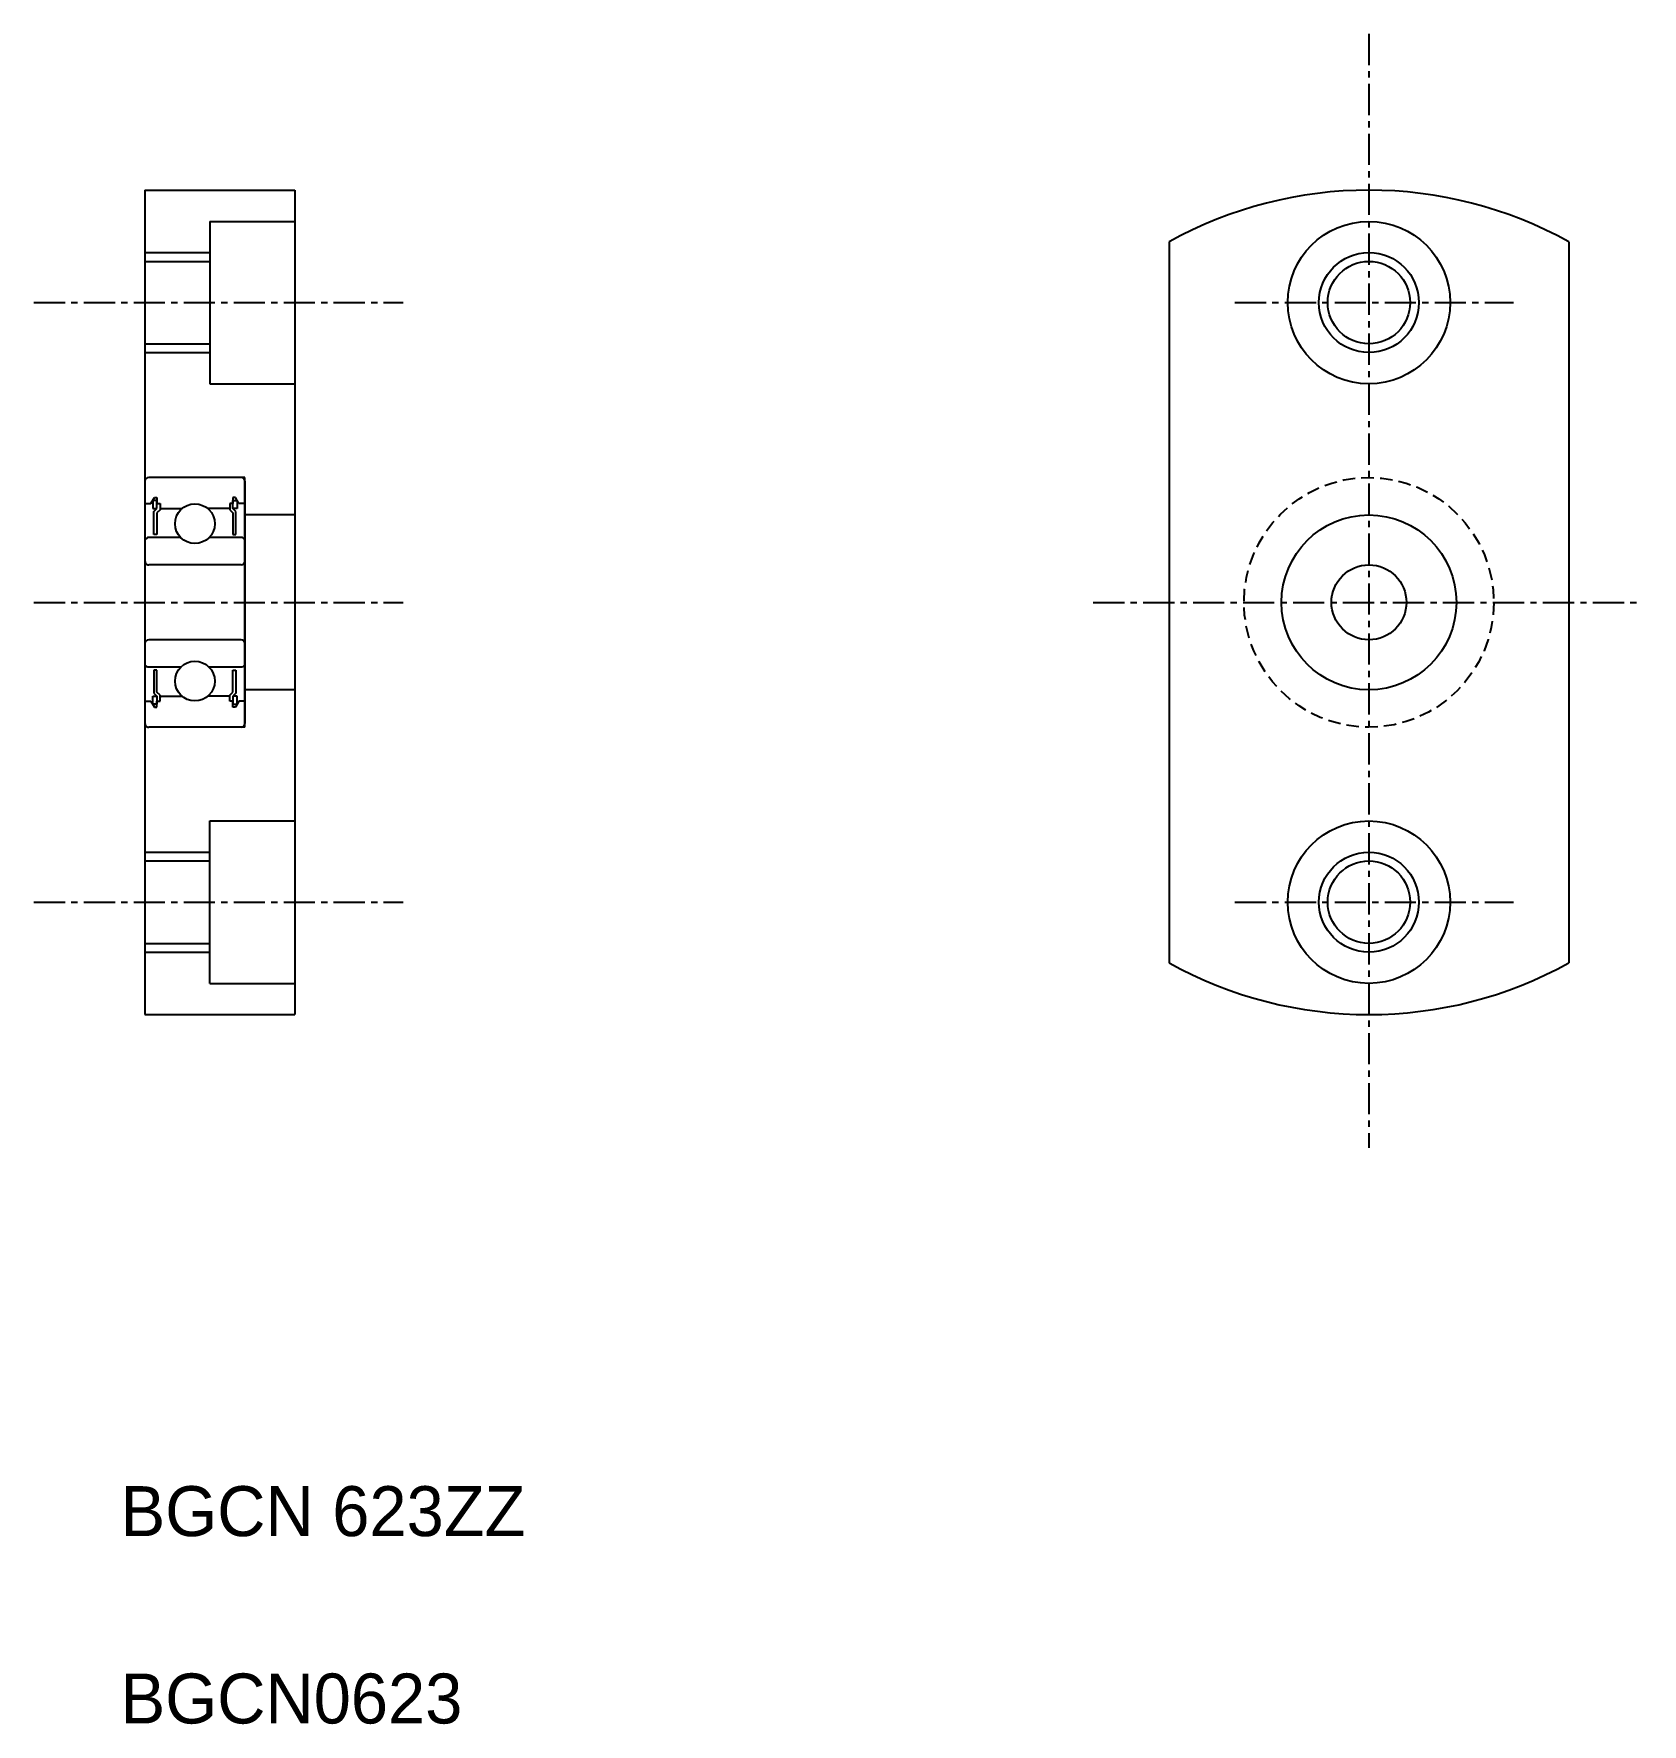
# Model space of a CAD drawing. Extents: x 126 to 190.4, y 69.6 to 137.3.
import ezdxf

# ---------------------------------------------------------------- set-up
doc = ezdxf.new("R2010")
doc.units = 0
doc.linetypes.add('CENTER', pattern=[2, 1.25, -0.25, 0.25, -0.25])
doc.linetypes.add('DASHED', pattern=[0.75, 0.5, -0.25])
doc.layers.get('0').update_dxf_attribs({"linetype": 'CONTINUOUS'})
doc.layers.add('CENTER', color=1, linetype='CENTER')

msp = doc.modelspace()

# ---------------------------------------------------------------- linework, layer by layer
at = {"color": 7, "linetype": 'CONTINUOUS'}
for p, q in [((130.469, 131.03), (130.469, 98.03)), ((130.469, 131.03), (136.469, 131.03)), ((136.469, 131.03), (136.469, 98.03)), ((133.069, 129.78), (136.469, 129.78)), ((133.069, 129.78), (133.069, 123.28)), ((171.456, 128.961), (171.456, 100.099)), ((187.456, 128.961), (187.456, 100.099)), ((130.469, 128.18), (133.069, 128.18)), ((130.469, 124.88), (133.069, 124.88)), ((133.069, 123.28), (136.469, 123.28)), ((130.469, 122.78), (130.469, 122.78)), ((134.469, 119.53), (130.619, 119.53)), ((134.469, 109.53), (134.469, 119.53)), ((134.469, 119.38), (134.469, 109.68)), ((130.469, 118.52), (130.499, 118.49)), ((130.499, 118.49), (130.71, 118.49)), ((130.71, 118.49), (130.849, 118.731)), ((130.951, 118.61), (130.78, 118.61)), ((130.78, 118.61), (130.78, 118.29)), ((130.849, 118.731), (130.951, 118.731)), ((130.951, 118.731), (130.951, 118.49)), ((130.951, 118.29), (130.951, 118.61)), ((130.951, 118.49), (131.072, 118.49)), ((131.072, 118.49), (131.072, 118.24)), ((133.866, 118.49), (133.866, 118.24)), ((133.986, 118.49), (133.866, 118.49)), ((134.088, 118.731), (133.986, 118.731)), ((133.986, 118.731), (133.986, 118.49)), ((133.986, 118.29), (133.986, 118.61)), ((133.986, 118.61), (134.158, 118.61)), ((134.228, 118.49), (134.088, 118.731)), ((134.158, 118.61), (134.158, 118.29)), ((134.439, 118.49), (134.228, 118.49)), ((134.469, 118.52), (134.439, 118.49)), ((130.78, 118.29), (130.951, 118.29)), ((130.831, 118.169), (130.951, 118.29)), ((130.831, 117.246), (130.831, 118.169)), ((131.072, 118.24), (130.951, 118.119)), ((130.951, 118.119), (130.951, 117.246)), ((131.072, 118.32), (131.102, 118.29)), ((131.102, 118.29), (131.961, 118.29)), ((133.836, 118.29), (132.977, 118.29)), ((133.866, 118.32), (133.836, 118.29)), ((133.866, 118.24), (133.986, 118.119)), ((134.107, 118.169), (133.986, 118.29)), ((134.158, 118.29), (133.986, 118.29)), ((133.986, 118.119), (133.986, 117.246)), ((134.107, 117.246), (134.107, 118.169)), ((136.469, 118.03), (134.469, 118.03)), ((130.569, 117.13), (130.469, 117.03)), ((131.897, 117.13), (130.569, 117.13)), ((130.951, 117.246), (130.831, 117.246)), ((134.369, 117.13), (133.041, 117.13)), ((133.986, 117.246), (134.107, 117.246)), ((134.469, 117.03), (134.369, 117.13)), ((134.319, 116.03), (130.619, 116.03)), ((130.469, 114.53), (130.469, 114.53)), ((134.319, 113.03), (130.619, 113.03)), ((130.569, 111.93), (130.469, 112.03)), ((131.897, 111.93), (130.569, 111.93)), ((130.951, 111.814), (130.831, 111.814)), ((130.831, 111.814), (130.831, 110.89)), ((130.951, 110.94), (130.951, 111.814)), ((134.369, 111.93), (133.041, 111.93)), ((133.986, 110.94), (133.986, 111.814)), ((133.986, 111.814), (134.107, 111.814)), ((134.107, 111.814), (134.107, 110.89)), ((134.469, 112.03), (134.369, 111.93)), ((136.469, 111.03), (134.469, 111.03)), ((130.469, 110.54), (130.499, 110.57)), ((130.499, 110.57), (130.71, 110.57)), ((130.71, 110.57), (130.849, 110.329)), ((130.78, 110.77), (130.951, 110.77)), ((130.78, 110.449), (130.78, 110.77)), ((130.951, 110.449), (130.78, 110.449)), ((130.831, 110.89), (130.951, 110.77)), ((130.849, 110.329), (130.951, 110.329)), ((131.072, 110.82), (130.951, 110.94)), ((130.951, 110.77), (130.951, 110.449)), ((130.951, 110.57), (131.072, 110.57)), ((130.951, 110.329), (130.951, 110.57)), ((131.072, 110.57), (131.072, 110.82)), ((131.072, 110.74), (131.102, 110.77)), ((131.102, 110.77), (131.961, 110.77)), ((133.836, 110.77), (132.977, 110.77)), ((133.866, 110.74), (133.836, 110.77)), ((133.866, 110.82), (133.986, 110.94)), ((133.866, 110.57), (133.866, 110.82)), ((133.986, 110.57), (133.866, 110.57)), ((134.107, 110.89), (133.986, 110.77)), ((134.158, 110.77), (133.986, 110.77)), ((133.986, 110.77), (133.986, 110.449)), ((133.986, 110.329), (133.986, 110.57)), ((133.986, 110.449), (134.158, 110.449)), ((134.088, 110.329), (133.986, 110.329)), ((134.228, 110.57), (134.088, 110.329)), ((134.158, 110.449), (134.158, 110.77)), ((134.439, 110.57), (134.228, 110.57)), ((134.469, 110.54), (134.439, 110.57)), ((134.469, 109.53), (130.619, 109.53)), ((130.469, 106.28), (130.469, 106.28)), ((133.069, 99.28), (133.069, 105.78)), ((133.069, 105.78), (136.469, 105.78)), ((130.469, 104.18), (133.069, 104.18)), ((130.469, 100.88), (133.069, 100.88)), ((133.069, 99.28), (136.469, 99.28)), ((130.469, 98.03), (136.469, 98.03))]:
    msp.add_line(p, q, dxfattribs=at)
at = {"color": 3, "linetype": 'CONTINUOUS'}
for p, q in [((130.469, 128.53), (133.069, 128.53)), ((130.469, 124.53), (133.069, 124.53)), ((130.469, 104.53), (133.069, 104.53)), ((130.469, 100.53), (133.069, 100.53))]:
    msp.add_line(p, q, dxfattribs=at)
at = {"color": 7, "linetype": 'CONTINUOUS'}
for centre, radius in [((179.456, 126.53), 3.25), ((179.456, 126.53), 1.65), ((132.469, 117.68), 0.794), ((179.456, 114.53), 3.5), ((179.456, 114.53), 1.5), ((132.469, 111.38), 0.794), ((179.456, 102.53), 3.25), ((179.456, 102.53), 1.65)]:
    msp.add_circle(centre, radius, dxfattribs=at)
at = {"color": 3, "linetype": 'CONTINUOUS'}
for centre in [(179.456, 126.53), (179.456, 102.53)]:
    msp.add_circle(centre, 2, dxfattribs=at)
at = {"color": 3, "linetype": 'DASHED'}
msp.add_circle((179.456, 114.53), 5, dxfattribs=at)
at = {"color": 7, "linetype": 'CONTINUOUS'}
for centre, radius, start, end in [((179.456, 114.53), 16.5, 60.99745, 119.00255), ((130.619, 119.38), 0.15, 90, 179.99998), ((134.319, 119.38), 0.15, 359.99999, 90), ((130.619, 116.18), 0.15, 179.99998, 270), ((134.319, 116.18), 0.15, 270, 359.99999), ((130.619, 112.88), 0.15, 90, 179.99999), ((134.319, 112.88), 0.15, 360, 90), ((130.619, 109.68), 0.15, 179.99999, 270), ((134.319, 109.68), 0.15, 270, 360), ((179.456, 114.53), 16.5, 240.99745, 299.00255)]:
    msp.add_arc(centre, radius, start, end, dxfattribs=at)
at = {"layer": 'CENTER', "color": 1, "linetype": 'CENTER'}
for p, q in [((179.456, 137.289), (179.456, 92.7)), ((126.021, 126.53), (140.8, 126.53)), ((174.089, 126.53), (185.246, 126.53)), ((126.021, 114.53), (140.8, 114.53)), ((168.418, 114.53), (190.393, 114.53)), ((126.021, 102.53), (140.8, 102.53)), ((174.089, 102.53), (185.246, 102.53))]:
    msp.add_line(p, q, dxfattribs=at)

# ---------------------------------------------------------------- texts
at = {"color": 7, "linetype": 'CONTINUOUS'}
for s, p in [('BGCN 623ZZ', (129.496, 77.152)), ('BGCN0623', (129.496, 69.652))]:
    msp.add_text(s, height=2, dxfattribs=at).set_placement(p)

doc.saveas('drawing.dxf')
